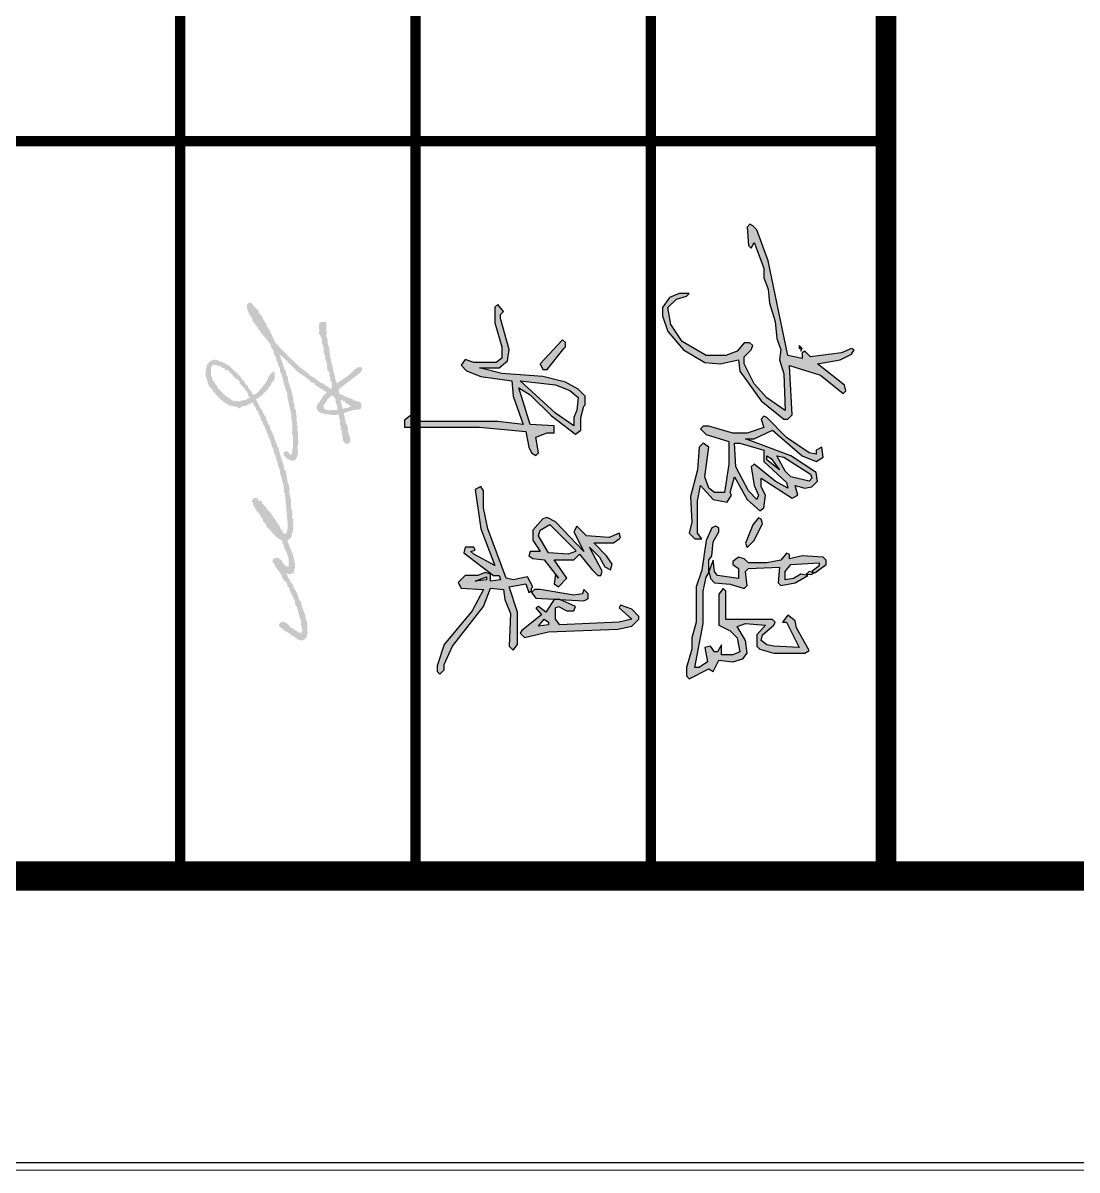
# Model space of a CAD drawing. Extents: x -812054 to 22247, y -644080 to 1003627.
# Drawn here: x -157098 to -156202, y -234941 to -233966 of the extents above; entities that cross this region are included whole.
import ezdxf

# ---------------------------------------------------------------- set-up
doc = ezdxf.new("R2010")
doc.units = 0
doc.header["$LTSCALE"] = 1000
doc.layers.get('0').update_dxf_attribs({"linetype": 'CONTINUOUS'})
doc.layers.add('yichutu', color=7, linetype='CONTINUOUS', true_color=0xffffff)
doc.layers.add('图框', color=9, linetype='CONTINUOUS', lineweight=18)

# ---------------------------------------------------------------- blocks, each defined once
blk = doc.blocks.new('ljc')
at = {"linetype": 'Continuous'}
h = blk.add_hatch(color=0, dxfattribs=at)
h.paths.add_polyline_path([(2022.82, 1567.67), (2018.82, 1563.67), (2019.82, 1561.67), (2023.82, 1561.67), (2021.82, 1551.67), (1954.82, 1537.67), (1932.82, 1529.67), (1929.82, 1526.67), (1928.82, 1524.67), (1930.82, 1522.67), (1943.82, 1523.67), (1945.82, 1525.67), (1941.82, 1527.67), (1959.82, 1534.67), (1966.82, 1534.67), (1974.82, 1537.67), (1984.82, 1538.67), (1997.82, 1542.67), (2009.82, 1543.67), (2017.82, 1546.67), (2024.82, 1545.67), (2034.82, 1548.67), (2060.82, 1549.67), (2051.82, 1536.67), (2041.82, 1527.67), (2027.82, 1520.67), (2022.82, 1520.67), (2017.82, 1525.67), (2014.82, 1526.67), (2012.82, 1524.67), (2012.82, 1520.67), (2018.82, 1515.67), (2021.82, 1507.67), (2021.82, 1493.67), (2011.82, 1476.67), (1999.82, 1468.67), (1987.82, 1466.67), (1981.82, 1472.67), (1979.82, 1479.67), (1977.82, 1481.67), (1977.82, 1474.67), (1980.82, 1467.67), (1987.82, 1462.67), (1993.82, 1462.67), (2004.82, 1466.67), (2017.82, 1477.67), (2026.82, 1492.67), (2027.82, 1503.67), (2024.82, 1516.67), (2032.82, 1517.67), (2053.82, 1532.67), (2066.82, 1548.67), (2066.82, 1551.67), (2063.82, 1554.67), (2028.82, 1552.67), (2035.82, 1574.67), (2048.82, 1590.67), (2046.82, 1592.67), (2042.82, 1591.67), (2027.82, 1572.67), (2024.82, 1588.67), (2020.82, 1596.67), (2017.82, 1598.67), (2016.82, 1596.67), (2019.82, 1589.67)])
h.paths.add_polyline_path([(2080.82, 1521.67), (2080.82, 1527.67), (2074.82, 1540.67), (2092.82, 1561.67), (2096.82, 1571.67), (2093.82, 1576.67), (2086.82, 1575.67), (2088.82, 1571.67), (2091.82, 1571.67), (2090.82, 1566.67), (2079.82, 1550.67), (2065.82, 1536.67), (2064.82, 1534.67), (2066.82, 1532.67), (2072.82, 1534.67), (2076.82, 1522.67), (2076.82, 1512.67), (2071.82, 1495.67), (2071.82, 1491.67), (2073.82, 1489.67), (2077.82, 1493.67), (2082.82, 1509.67), (2098.82, 1509.67), (2118.82, 1506.67), (2118.82, 1499.67), (2115.82, 1495.67), (2107.82, 1492.67), (2086.82, 1495.67), (2083.82, 1491.67), (2086.82, 1488.67), (2102.82, 1487.67), (2121.82, 1482.67), (2139.82, 1483.67), (2147.82, 1481.67), (2151.82, 1485.67), (2151.82, 1490.67), (2147.82, 1487.67), (2124.82, 1487.67), (2113.82, 1489.67), (2123.82, 1498.67), (2125.82, 1508.67), (2120.82, 1511.67), (2118.82, 1510.67), (2107.82, 1513.67), (2123.82, 1522.67), (2131.82, 1531.67), (2129.82, 1534.67), (2120.82, 1535.67), (2114.82, 1532.67), (2108.82, 1532.67), (2122.82, 1554.67), (2120.82, 1558.67), (2113.82, 1556.67), (2115.82, 1563.67), (2114.82, 1568.67), (2110.82, 1572.67), (2104.82, 1571.67), (2092.82, 1553.67)])
h.paths.add_polyline_path([(2088.82, 1534.67), (2096.82, 1534.67), (2111.82, 1550.67), (2115.82, 1551.67), (2110.82, 1542.67), (2098.82, 1527.67), (2100.82, 1525.67), (2113.82, 1527.67), (2120.82, 1530.67), (2123.82, 1529.67), (2117.82, 1523.67), (2100.82, 1514.67), (2083.82, 1513.67), (2083.82, 1517.67)], flags=16)
h.paths.add_polyline_path([(2092.82, 1536.67), (2094.82, 1539.67), (2102.82, 1545.67), (2095.82, 1536.67)], flags=16)
h.paths.add_polyline_path([(2092.82, 1543.67), (2093.82, 1548.67), (2105.82, 1567.67), (2108.82, 1568.67), (2110.82, 1566.67), (2107.82, 1553.67), (2103.82, 1549.67)], flags=16)
h.paths.add_polyline_path([(2140.82, 1533.67), (2137.82, 1532.67), (2136.82, 1530.67), (2141.82, 1526.67), (2154.82, 1521.67), (2157.82, 1522.67), (2152.82, 1527.67)])
h.paths.add_polyline_path([(2174.82, 1521.67), (2172.82, 1523.67), (2171.82, 1545.67), (2182.82, 1544.67), (2184.82, 1546.67), (2182.82, 1556.67), (2177.82, 1565.67), (2176.82, 1560.67), (2179.82, 1555.67), (2180.82, 1549.67), (2174.82, 1549.67), (2169.82, 1553.67), (2168.82, 1573.67), (2170.82, 1573.67), (2174.82, 1568.67), (2175.82, 1570.67), (2169.82, 1578.67), (2166.82, 1578.67), (2164.82, 1576.67), (2163.82, 1561.67), (2165.82, 1552.67), (2162.82, 1552.67), (2161.82, 1550.67), (2166.82, 1546.67), (2168.82, 1536.67), (2168.82, 1523.67), (2165.82, 1520.67), (2164.82, 1516.67), (2167.82, 1512.67), (2169.82, 1512.67), (2172.82, 1516.67), (2179.82, 1516.67), (2177.82, 1501.67), (2174.82, 1499.67), (2166.82, 1498.67), (2174.82, 1495.67), (2179.82, 1496.67), (2182.82, 1499.67), (2183.82, 1510.67), (2186.82, 1520.67), (2184.82, 1522.67)])
h.paths.add_polyline_path([(2232.82, 1541.67), (2232.82, 1563.67), (2230.82, 1566.67), (2214.82, 1557.67), (2209.82, 1556.67), (2205.82, 1551.67), (2210.82, 1547.67), (2210.82, 1550.67), (2228.82, 1559.67), (2227.82, 1541.67), (2226.82, 1536.67), (2223.82, 1532.67), (2219.82, 1533.67), (2212.82, 1541.67), (2210.82, 1542.67), (2208.82, 1540.67), (2208.82, 1507.67), (2188.82, 1507.67), (2186.82, 1505.67), (2190.82, 1502.67), (2212.82, 1502.67), (2216.82, 1510.67), (2221.82, 1515.67), (2231.82, 1517.67), (2233.82, 1512.67), (2233.82, 1504.67), (2226.82, 1504.67), (2231.82, 1501.67), (2231.82, 1499.67), (2227.82, 1496.67), (2228.82, 1492.67), (2238.82, 1494.67), (2242.82, 1488.67), (2242.82, 1485.67), (2211.82, 1491.67), (2188.82, 1491.67), (2178.82, 1493.67), (2175.82, 1495.67), (2166.82, 1495.67), (2163.82, 1497.67), (2153.82, 1498.67), (2146.82, 1502.67), (2143.82, 1502.67), (2142.82, 1500.67), (2143.82, 1497.67), (2152.82, 1493.67), (2173.82, 1490.67), (2185.82, 1486.67), (2210.82, 1486.67), (2221.82, 1483.67), (2229.82, 1483.67), (2242.82, 1479.67), (2248.82, 1479.67), (2250.82, 1481.67), (2243.82, 1495.67), (2245.82, 1498.67), (2237.82, 1502.67), (2238.82, 1512.67), (2236.82, 1519.67), (2232.82, 1522.67), (2223.82, 1521.67), (2213.82, 1515.67), (2211.82, 1521.67), (2212.82, 1535.67), (2219.82, 1529.67), (2227.82, 1529.67), (2229.82, 1531.67)])
at = {"color": 0, "linetype": 'Continuous'}
for points in [[(1929.82, 1526.67), (1928.82, 1524.67), (1930.82, 1522.67), (1943.82, 1523.67), (1945.82, 1525.67), (1941.82, 1527.67), (1959.82, 1534.67), (1966.82, 1534.67), (1974.82, 1537.67), (1984.82, 1538.67), (1997.82, 1542.67), (2009.82, 1543.67), (2017.82, 1546.67), (2024.82, 1545.67), (2034.82, 1548.67), (2060.82, 1549.67), (2051.82, 1536.67), (2041.82, 1527.67), (2027.82, 1520.67), (2022.82, 1520.67), (2017.82, 1525.67), (2014.82, 1526.67), (2012.82, 1524.67), (2012.82, 1520.67), (2018.82, 1515.67), (2021.82, 1507.67), (2021.82, 1493.67), (2011.82, 1476.67), (1999.82, 1468.67), (1987.82, 1466.67), (1981.82, 1472.67), (1979.82, 1479.67), (1977.82, 1481.67), (1977.82, 1474.67), (1980.82, 1467.67), (1987.82, 1462.67), (1993.82, 1462.67), (2004.82, 1466.67), (2017.82, 1477.67), (2026.82, 1492.67), (2027.82, 1503.67), (2024.82, 1516.67), (2032.82, 1517.67), (2053.82, 1532.67), (2066.82, 1548.67), (2066.82, 1551.67), (2063.82, 1554.67), (2028.82, 1552.67), (2035.82, 1574.67), (2048.82, 1590.67), (2046.82, 1592.67), (2042.82, 1591.67), (2027.82, 1572.67), (2024.82, 1588.67), (2020.82, 1596.67), (2017.82, 1598.67), (2016.82, 1596.67), (2019.82, 1589.67), (2022.82, 1567.67), (2018.82, 1563.67), (2019.82, 1561.67), (2023.82, 1561.67), (2021.82, 1551.67), (1954.82, 1537.67), (1932.82, 1529.67), (1929.82, 1526.67)], [(2162.82, 1552.67), (2161.82, 1550.67), (2166.82, 1546.67), (2168.82, 1536.67), (2168.82, 1523.67), (2165.82, 1520.67), (2164.82, 1516.67), (2167.82, 1512.67), (2169.82, 1512.67), (2172.82, 1516.67), (2179.82, 1516.67), (2177.82, 1501.67), (2174.82, 1499.67), (2166.82, 1498.67), (2174.82, 1495.67), (2179.82, 1496.67), (2182.82, 1499.67), (2183.82, 1510.67), (2186.82, 1520.67), (2184.82, 1522.67), (2174.82, 1521.67), (2172.82, 1523.67), (2171.82, 1545.67), (2182.82, 1544.67), (2184.82, 1546.67), (2182.82, 1556.67), (2177.82, 1565.67), (2176.82, 1560.67), (2179.82, 1555.67), (2180.82, 1549.67), (2174.82, 1549.67), (2169.82, 1553.67), (2168.82, 1573.67), (2170.82, 1573.67), (2174.82, 1568.67), (2175.82, 1570.67), (2169.82, 1578.67), (2166.82, 1578.67), (2164.82, 1576.67), (2163.82, 1561.67), (2165.82, 1552.67), (2162.82, 1552.67)], [(2065.82, 1536.67), (2064.82, 1534.67), (2066.82, 1532.67), (2072.82, 1534.67), (2076.82, 1522.67), (2076.82, 1512.67), (2071.82, 1495.67), (2071.82, 1491.67), (2073.82, 1489.67), (2077.82, 1493.67), (2082.82, 1509.67), (2098.82, 1509.67), (2118.82, 1506.67), (2118.82, 1499.67), (2115.82, 1495.67), (2107.82, 1492.67), (2086.82, 1495.67), (2083.82, 1491.67), (2086.82, 1488.67), (2102.82, 1487.67), (2121.82, 1482.67), (2139.82, 1483.67), (2147.82, 1481.67), (2151.82, 1485.67), (2151.82, 1490.67), (2147.82, 1487.67), (2124.82, 1487.67), (2113.82, 1489.67), (2123.82, 1498.67), (2125.82, 1508.67), (2120.82, 1511.67), (2118.82, 1510.67), (2107.82, 1513.67), (2123.82, 1522.67), (2131.82, 1531.67), (2129.82, 1534.67), (2120.82, 1535.67), (2114.82, 1532.67), (2108.82, 1532.67), (2122.82, 1554.67), (2120.82, 1558.67), (2113.82, 1556.67), (2115.82, 1563.67), (2114.82, 1568.67), (2110.82, 1572.67), (2104.82, 1571.67), (2092.82, 1553.67), (2080.82, 1521.67), (2080.82, 1527.67), (2074.82, 1540.67), (2092.82, 1561.67), (2096.82, 1571.67), (2093.82, 1576.67), (2086.82, 1575.67), (2088.82, 1571.67), (2091.82, 1571.67), (2090.82, 1566.67), (2079.82, 1550.67), (2065.82, 1536.67)], [(2176.82, 1568.67), (2175.82, 1569.67), (2174.82, 1566.67), (2176.82, 1564.67), (2176.82, 1568.67)], [(2016.82, 1561.67), (2015.82, 1560.67), (2018.82, 1560.67), (2016.82, 1561.67)], [(2092.82, 1543.67), (2093.82, 1548.67), (2105.82, 1567.67), (2108.82, 1568.67), (2110.82, 1566.67), (2107.82, 1553.67), (2103.82, 1549.67), (2092.82, 1543.67)], [(2143.82, 1502.67), (2142.82, 1500.67), (2143.82, 1497.67), (2152.82, 1493.67), (2173.82, 1490.67), (2185.82, 1486.67), (2210.82, 1486.67), (2221.82, 1483.67), (2229.82, 1483.67), (2242.82, 1479.67), (2248.82, 1479.67), (2250.82, 1481.67), (2243.82, 1495.67), (2245.82, 1498.67), (2237.82, 1502.67), (2238.82, 1512.67), (2236.82, 1519.67), (2232.82, 1522.67), (2223.82, 1521.67), (2213.82, 1515.67), (2211.82, 1521.67), (2212.82, 1535.67), (2219.82, 1529.67), (2227.82, 1529.67), (2229.82, 1531.67), (2232.82, 1541.67), (2232.82, 1563.67), (2230.82, 1566.67), (2214.82, 1557.67), (2209.82, 1556.67), (2205.82, 1551.67), (2210.82, 1547.67), (2210.82, 1550.67), (2228.82, 1559.67), (2227.82, 1541.67), (2226.82, 1536.67), (2223.82, 1532.67), (2219.82, 1533.67), (2212.82, 1541.67), (2210.82, 1542.67), (2208.82, 1540.67), (2208.82, 1507.67), (2188.82, 1507.67), (2186.82, 1505.67), (2190.82, 1502.67), (2212.82, 1502.67), (2216.82, 1510.67), (2221.82, 1515.67), (2231.82, 1517.67), (2233.82, 1512.67), (2233.82, 1504.67), (2226.82, 1504.67), (2231.82, 1501.67), (2231.82, 1499.67), (2227.82, 1496.67), (2228.82, 1492.67), (2238.82, 1494.67), (2242.82, 1488.67), (2242.82, 1485.67), (2211.82, 1491.67), (2188.82, 1491.67), (2178.82, 1493.67), (2175.82, 1495.67), (2166.82, 1495.67), (2163.82, 1497.67), (2153.82, 1498.67), (2146.82, 1502.67), (2143.82, 1502.67)], [(2015.82, 1560.67), (2014.82, 1559.67), (2016.82, 1559.67), (2015.82, 1560.67)], [(2083.82, 1513.67), (2083.82, 1517.67), (2088.82, 1534.67), (2096.82, 1534.67), (2111.82, 1550.67), (2115.82, 1551.67), (2110.82, 1542.67), (2098.82, 1527.67), (2100.82, 1525.67), (2113.82, 1527.67), (2120.82, 1530.67), (2123.82, 1529.67), (2117.82, 1523.67), (2100.82, 1514.67), (2083.82, 1513.67)], [(2092.82, 1536.67), (2094.82, 1539.67), (2102.82, 1545.67), (2095.82, 1536.67), (2092.82, 1536.67)], [(2137.82, 1532.67), (2136.82, 1530.67), (2141.82, 1526.67), (2154.82, 1521.67), (2157.82, 1522.67), (2152.82, 1527.67), (2140.82, 1533.67), (2137.82, 1532.67)]]:
    blk.add_lwpolyline(points, dxfattribs=at)
blk = doc.blocks.new('A$C6AF37BC7')
h = blk.add_hatch(color=256)
h.paths.add_polyline_path([(660, -48), (672, -48), (678, -96)], flags=16)
h.paths.add_polyline_path([(708, 144), (702, 150), (660, 126), (672, 66), (666, 36), (456, -42), (366, -60), (294, -60), (276, -72), (288, -96), (456, -72), (612, -12), (564, -102), (552, -114), (546, -96), (534, -102), (534, -138), (558, -144), (654, -18), (654, 6), (672, 12), (678, -30), (648, -30), (642, -54), (654, -84), (654, -138), (684, -168), (708, -156), (714, -60), (804, -108), (948, -228), (1038, -258), (1062, -258), (1074, -246), (1056, -228), (1032, -228), (954, -192), (786, -60), (708, -30), (714, 24), (756, 30), (816, 54), (954, 48), (972, 66), (948, 84), (810, 84), (702, 48), (690, 120), (726, 132), (720, 144)])
h.paths.add_polyline_path([(852, 216), (864, 216), (870, 174), (840, 198)], flags=16)
h.paths.add_polyline_path([(-312, 282), (-318, 288), (-336, 288), (-348, 276), (-246, 180), (-222, 192), (-222, 210)], flags=17)
h.paths.add_polyline_path([(546, 330), (552, 330), (564, 300), (558, 216), (486, 174), (462, 180), (438, 222)], flags=16)
h.paths.add_polyline_path([(-102, 342), (-48, 336), (-18, 324), (18, 324), (-36, 246), (-174, 96), (-156, 246), (-132, 306)], flags=16)
h.paths.add_polyline_path([(-66, 366), (-72, 372), (-108, 372), (-138, 342), (-168, 288), (-192, 192), (-204, 18), (-228, -78), (-228, 6), (-258, 42), (-306, 48), (-438, 12), (-456, 12), (-468, 24), (-498, 0), (-486, -12), (-420, -12), (-318, 18), (-270, 18), (-252, -6), (-252, -102), (-264, -138), (-240, -156), (-216, -132), (-192, -72), (-174, 60), (-108, 66), (12, 108), (0, 0), (0, -366), (-18, -342), (-24, -372), (-6, -396), (24, -396), (24, -78), (42, 120), (108, 132), (132, 144), (144, 162), (132, 174), (66, 162), (48, 210), (48, 240), (18, 240), (12, 138), (-144, 90), (-114, 138), (-24, 228), (54, 330), (36, 354), (-18, 354)])
h.paths.add_polyline_path([(756, 378), (750, 384), (732, 384), (714, 366), (732, 360), (738, 324), (714, 180), (714, 156), (726, 144), (750, 162), (762, 366)])
h.paths.add_polyline_path([(498, 516), (492, 522), (474, 516), (492, 474), (486, 378), (444, 336), (468, 324), (552, 366), (426, 246), (408, 210), (414, 192), (462, 150), (504, 150), (552, 180), (552, 138), (570, 132), (582, 150), (588, 198), (666, 258), (648, 246), (690, 240), (702, 258), (666, 294), (588, 240), (588, 324), (564, 348), (630, 402), (654, 426), (654, 438), (636, 444), (534, 390), (576, 432), (618, 456), (630, 480), (606, 486), (570, 462), (516, 408), (516, 492)])
h.paths.add_polyline_path([(846, 594), (840, 600), (828, 600), (798, 570), (780, 522), (792, 516), (840, 570), (852, 516), (864, 264), (840, 246), (792, 246), (786, 258), (804, 294), (804, 324), (786, 330), (756, 264), (756, 240), (810, 204), (786, 174), (792, 162), (822, 186), (888, 102), (900, 96), (918, 114), (894, 216), (882, 510), (870, 570)])
at = {"linetype": 'Continuous'}
for points in [[(846, 594), (840, 600), (828, 600), (798, 570), (780, 522), (792, 516), (840, 570), (852, 516), (864, 264), (840, 246), (792, 246), (786, 258), (804, 294), (804, 324), (786, 330), (756, 264), (756, 240), (810, 204), (786, 174), (792, 162), (822, 186), (888, 102), (900, 96), (918, 114), (894, 216), (882, 510), (870, 570), (846, 594)], [(498, 516), (492, 522), (474, 516), (492, 474), (486, 378), (444, 336), (468, 324), (552, 366), (426, 246), (408, 210), (414, 192), (462, 150), (504, 150), (552, 180), (552, 138), (570, 132), (582, 150), (588, 198), (666, 258), (648, 246), (690, 240), (702, 258), (666, 294), (588, 240), (588, 324), (564, 348), (630, 402), (654, 426), (654, 438), (636, 444), (534, 390), (576, 432), (618, 456), (630, 480), (606, 486), (570, 462), (516, 408), (516, 492), (498, 516)], [(-66, 366), (-72, 372), (-108, 372), (-138, 342), (-168, 288), (-192, 192), (-204, 18), (-228, -78), (-228, 6), (-258, 42), (-306, 48), (-438, 12), (-456, 12), (-468, 24), (-498, 0), (-486, -12), (-420, -12), (-318, 18), (-270, 18), (-252, -6), (-252, -102), (-264, -138), (-240, -156), (-216, -132), (-192, -72), (-174, 60), (-108, 66), (12, 108), (0, 0), (0, -366), (-18, -342), (-24, -372), (-6, -396), (24, -396), (24, -78), (42, 120), (108, 132), (132, 144), (144, 162), (132, 174), (66, 162), (48, 210), (48, 240), (18, 240), (12, 138), (-144, 90), (-114, 138), (-24, 228), (54, 330), (36, 354), (-18, 354), (-66, 366)], [(-102, 342), (-48, 336), (-18, 324), (18, 324), (-36, 246), (-174, 96), (-156, 246), (-132, 306), (-102, 342)], [(756, 378), (750, 384), (732, 384), (714, 366), (732, 360), (738, 324), (714, 180), (714, 156), (726, 144), (750, 162), (762, 366), (756, 378)], [(546, 330), (552, 330), (564, 300), (558, 216), (486, 174), (462, 180), (438, 222), (546, 330)], [(-312, 282), (-318, 288), (-336, 288), (-348, 276), (-246, 180), (-222, 192), (-222, 210), (-312, 282)], [(852, 216), (864, 216), (870, 174), (840, 198), (852, 216)], [(708, 144), (702, 150), (660, 126), (672, 66), (666, 36), (456, -42), (366, -60), (294, -60), (276, -72), (288, -96), (456, -72), (612, -12), (564, -102), (552, -114), (546, -96), (534, -102), (534, -138), (558, -144), (654, -18), (654, 6), (672, 12), (678, -30), (648, -30), (642, -54), (654, -84), (654, -138), (684, -168), (708, -156), (714, -60), (804, -108), (948, -228), (1038, -258), (1062, -258), (1074, -246), (1056, -228), (1032, -228), (954, -192), (786, -60), (708, -30), (714, 24), (756, 30), (816, 54), (954, 48), (972, 66), (948, 84), (810, 84), (702, 48), (690, 120), (726, 132), (720, 144), (708, 144)], [(660, -48), (672, -48), (678, -96), (660, -48)]]:
    blk.add_lwpolyline(points, dxfattribs=at)
blk = doc.blocks.new('GFDDDDRG')
at = {"linetype": 'Continuous'}
h = blk.add_hatch(color=0, dxfattribs=at)
h.dxf.hatch_style = 1
h.paths.add_polyline_path([(899782.5, -158689.7), (899784.9, -158689.7), (899787.3, -158692.1), (899788.9, -158691.3), (899791.3, -158694.5), (899800.9, -158700.9), (899786.5, -158704.9)], flags=16)
h.paths.add_polyline_path([(899767.3, -158682.5), (899769.7, -158682.5), (899773.7, -158686.5), (899773.7, -158690.5), (899776.9, -158700.9), (899776.9, -158706.5), (899761.7, -158707.3), (899756.1, -158705.7), (899754.5, -158704.1), (899753.7, -158699.3), (899760.9, -158688.1)], flags=16)
h.paths.add_polyline_path([(899566.5, -158629.7), (899578.5, -158632.1), (899581.7, -158635.3), (899584.9, -158635.3), (899586.5, -158638.5), (899592.9, -158640.1), (899593.7, -158642.5), (899599.3, -158647.3), (899600.9, -158650.5), (899610.5, -158657.7), (899611.3, -158661.7), (899617.7, -158668.1), (899620.1, -158672.9), (899624.1, -158676.1), (899625.7, -158682.5), (899628.1, -158684.9), (899628.1, -158686.5), (899624.9, -158687.3), (899622.5, -158689.7), (899615.3, -158690.5), (899612.1, -158692.1), (899600.1, -158691.3), (899582.5, -158679.3), (899582.5, -158677.7), (899572.9, -158668.1), (899572.9, -158666.5), (899564.9, -158655.3), (899564.9, -158652.1), (899562.5, -158648.9), (899562.5, -158633.7)], flags=16)
h.paths.add_polyline_path([(899570.5, -158621.7), (899569.7, -158620.9), (899561.7, -158623.3), (899556.1, -158628.9), (899553.7, -158636.9), (899552.9, -158649.7), (899554.5, -158651.3), (899557.7, -158663.3), (899560.9, -158668.9), (899564.1, -158671.3), (899565.7, -158675.3), (899570.5, -158679.3), (899569.7, -158680.9), (899572.1, -158681.7), (899580.1, -158690.5), (899581.7, -158690.5), (899584.9, -158693.7), (899594.5, -158699.3), (899606.5, -158701.7), (899610.5, -158704.1), (899614.5, -158700.9), (899623.3, -158699.3), (899624.9, -158697.7), (899628.9, -158696.9), (899631.3, -158694.5), (899633.7, -158694.5), (899633.7, -158696.9), (899637.7, -158701.7), (899640.1, -158708.1), (899643.3, -158710.5), (899643.3, -158713.7), (899645.7, -158716.9), (899648.1, -158725.7), (899650.5, -158727.3), (899650.5, -158729.7), (899654.5, -158736.9), (899654.5, -158740.1), (899656.1, -158740.9), (899656.9, -158744.9), (899660.1, -158749.7), (899660.1, -158752.9), (899662.5, -158756.1), (899666.5, -158770.5), (899668.1, -158772.1), (899669.7, -158780.1), (899672.1, -158784.1), (899672.1, -158787.3), (899676.1, -158797.7), (899676.1, -158801.7), (899680.1, -158809.7), (899679.3, -158813.7), (899681.7, -158818.5), (899683.3, -158828.1), (899684.9, -158829.7), (899684.1, -158832.1), (899685.7, -158834.5), (899686.5, -158845.7), (899688.1, -158848.9), (899692.9, -158903.3), (899692.1, -158912.1), (899690.5, -158916.1), (899688.1, -158917.7), (899684.9, -158916.1), (899684.1, -158912.9), (899680.9, -158909.7), (899679.3, -158904.9), (899662.5, -158880.1), (899658.5, -158876.9), (899656.1, -158872.1), (899652.1, -158868.9), (899652.1, -158867.3), (899648.9, -158865.7), (899648.9, -158862.5), (899647.3, -158860.9), (899645.7, -158862.5), (899640.1, -158856.1), (899635.3, -158856.9), (899631.3, -158861.7), (899633.7, -158864.9), (899633.7, -158868.1), (899636.9, -158872.1), (899637.7, -158875.3), (899646.5, -158886.5), (899648.1, -158890.5), (899650.5, -158892.1), (899650.5, -158895.3), (899655.3, -158900.9), (899656.1, -158904.1), (899673.7, -158923.3), (899680.9, -158927.3), (899684.1, -158930.5), (899683.3, -158932.9), (899685.7, -158935.3), (899687.3, -158942.5), (899688.9, -158943.3), (899688.9, -158946.5), (899691.3, -158949.7), (899694.5, -158960.9), (899694.5, -158973.7), (899689.7, -158972.1), (899685.7, -158968.9), (899682.5, -158962.5), (899675.3, -158957.7), (899668.9, -158959.3), (899667.3, -158962.5), (899667.3, -158966.5), (899670.5, -158968.9), (899670.5, -158971.3), (899682.5, -158988.1), (899684.1, -158993.7), (899691.3, -159000.9), (899692.9, -159007.3), (899696.1, -159009.7), (899695.3, -159011.3), (899704.9, -159032.1), (899704.9, -159035.3), (899709.7, -159045.7), (899713.7, -159061.7), (899715.3, -159063.3), (899715.3, -159072.1), (899717.7, -159080.1), (899716.1, -159085.7), (899712.1, -159085.7), (899707.3, -159081.7), (899704.9, -159081.7), (899701.7, -159078.5), (899697.7, -159076.9), (899694.5, -159072.1), (899685.7, -159066.5), (899680.9, -159068.1), (899677.7, -159071.3), (899678.5, -159074.5), (899688.9, -159083.3), (899694.5, -159085.7), (899700.9, -159091.3), (899702.5, -159091.3), (899705.7, -159094.5), (899712.9, -159098.5), (899719.3, -159098.5), (899724.9, -159093.7), (899726.5, -159086.5), (899725.7, -159067.3), (899722.5, -159060.9), (899723.3, -159056.9), (899716.9, -159041.7), (899715.3, -159032.9), (899712.1, -159029.7), (899708.9, -159018.5), (899702.5, -159008.1), (899701.7, -159004.1), (899696.9, -158998.5), (899696.9, -158996.1), (899694.5, -158993.7), (899690.5, -158984.1), (899695.3, -158986.5), (899703.3, -158983.3), (899703.3, -158978.5), (899704.9, -158976.1), (899704.9, -158968.1), (899700.9, -158949.7), (899697.7, -158944.1), (899692.1, -158928.1), (899696.9, -158925.7), (899700.1, -158919.3), (899699.3, -158916.1), (899701.7, -158914.5), (899702.5, -158904.9), (899701.7, -158892.1), (899700.1, -158889.7), (899700.9, -158881.7), (899700.1, -158876.1), (899698.5, -158873.7), (899698.5, -158859.3), (899696.9, -158854.5), (899697.7, -158852.9), (899695.3, -158849.7), (899696.1, -158841.7), (899694.5, -158833.7), (899692.9, -158831.3), (899689.7, -158811.3), (899687.3, -158809.7), (899685.7, -158799.3), (899680.9, -158786.5), (899676.9, -158770.5), (899674.5, -158768.1), (899675.3, -158766.5), (899670.5, -158756.9), (899669.7, -158752.1), (899662.5, -158736.9), (899662.5, -158734.5), (899658.5, -158728.9), (899658.5, -158726.5), (899656.1, -158723.3), (899656.1, -158720.1), (899650.5, -158711.3), (899649.7, -158707.3), (899645.7, -158703.3), (899645.7, -158700.9), (899643.3, -158699.3), (899643.3, -158696.9), (899638.5, -158688.9), (899647.3, -158683.3), (899656.9, -158673.7), (899664.1, -158664.1), (899665.7, -158660.1), (899670.5, -158655.3), (899670.5, -158642.5), (899668.9, -158640.9), (899662.5, -158646.5), (899657.7, -158655.3), (899657.7, -158657.7), (899643.3, -158675.3), (899636.1, -158680.9), (899633.7, -158680.9), (899630.5, -158674.5), (899625.7, -158668.9), (899624.9, -158665.7), (899620.9, -158662.5), (899619.3, -158658.5), (899614.5, -158654.5), (899612.9, -158650.5), (899592.9, -158631.3), (899580.9, -158624.9), (899577.7, -158624.9), (899575.3, -158622.5)])
h.paths.add_polyline_path([(899631.3, -158524.9), (899630.5, -158524.1), (899626.5, -158524.1), (899623.3, -158528.1), (899624.1, -158536.9), (899629.7, -158548.1), (899632.1, -158549.7), (899632.9, -158555.3), (899636.9, -158559.3), (899637.7, -158562.5), (899641.7, -158565.7), (899643.3, -158570.5), (899646.5, -158572.1), (899646.5, -158574.5), (899660.1, -158590.5), (899660.1, -158592.1), (899663.3, -158594.5), (899664.1, -158599.3), (899668.9, -158606.5), (899669.7, -158611.3), (899673.7, -158619.3), (899673.7, -158624.1), (899676.1, -158626.5), (899676.9, -158632.1), (899679.3, -158634.5), (899680.1, -158642.5), (899683.3, -158648.1), (899682.5, -158649.7), (899684.1, -158651.3), (899685.7, -158660.9), (899692.1, -158679.3), (899692.1, -158684.1), (899699.3, -158716.9), (899698.5, -158719.3), (899700.9, -158731.3), (899700.1, -158747.3), (899701.7, -158749.7), (899701.7, -158770.5), (899699.3, -158783.3), (899696.1, -158781.7), (899692.9, -158777.7), (899688.9, -158776.9), (899685.7, -158779.3), (899685.7, -158783.3), (899692.9, -158790.5), (899701.7, -158793.7), (899706.5, -158791.3), (899709.7, -158783.3), (899710.5, -158774.5), (899708.9, -158769.7), (899710.5, -158766.5), (899710.5, -158747.3), (899708.9, -158739.3), (899709.7, -158735.3), (899708.1, -158731.3), (899708.9, -158727.3), (899707.3, -158724.1), (899708.1, -158720.9), (899706.5, -158707.3), (899704.1, -158702.5), (899704.9, -158699.3), (899702.5, -158692.9), (899701.7, -158682.5), (899700.1, -158680.9), (899700.9, -158680.1), (899693.7, -158657.7), (899692.9, -158650.5), (899690.5, -158647.3), (899689.7, -158640.1), (899688.1, -158639.3), (899679.3, -158612.9), (899687.3, -158619.3), (899710.5, -158642.5), (899728.9, -158655.3), (899733.7, -158660.1), (899737.7, -158660.9), (899739.3, -158664.1), (899759.3, -158676.9), (899752.9, -158683.3), (899746.5, -158693.7), (899742.5, -158697.7), (899741.7, -158704.9), (899745.7, -158709.7), (899750.5, -158712.9), (899752.1, -158712.1), (899755.3, -158713.7), (899768.1, -158715.3), (899776.1, -158715.3), (899777.7, -158713.7), (899779.3, -158714.5), (899780.9, -158719.3), (899780.1, -158721.7), (899781.7, -158724.1), (899781.7, -158732.1), (899783.3, -158734.5), (899782.5, -158738.5), (899784.9, -158742.5), (899786.5, -158758.5), (899790.5, -158764.1), (899796.1, -158764.1), (899799.3, -158760.9), (899799.3, -158755.3), (899794.5, -158741.7), (899795.3, -158736.1), (899791.3, -158728.1), (899788.1, -158712.1), (899802.5, -158707.3), (899816.1, -158705.7), (899818.5, -158700.9), (899817.7, -158695.3), (899816.1, -158693.7), (899805.7, -158690.5), (899800.9, -158687.3), (899796.9, -158686.5), (899780.1, -158678.5), (899780.9, -158676.1), (899779.3, -158674.5), (899780.9, -158670.5), (899815.3, -158644.1), (899819.3, -158639.3), (899819.3, -158636.1), (899817.7, -158633.7), (899810.5, -158634.5), (899796.1, -158648.1), (899776.1, -158661.7), (899775.3, -158656.9), (899773.7, -158655.3), (899772.1, -158644.1), (899770.5, -158642.5), (899770.5, -158638.5), (899765.7, -158620.9), (899766.5, -158618.5), (899764.9, -158617.7), (899763.3, -158600.9), (899760.9, -158594.5), (899760.9, -158587.3), (899758.5, -158582.5), (899758.5, -158577.7), (899760.1, -158575.3), (899758.5, -158573.7), (899758.5, -158558.5), (899756.9, -158556.9), (899749.7, -158556.9), (899745.7, -158560.1), (899746.5, -158573.7), (899744.9, -158576.9), (899748.1, -158579.3), (899751.3, -158588.9), (899750.5, -158591.3), (899753.7, -158600.1), (899753.7, -158608.1), (899755.3, -158610.5), (899755.3, -158613.7), (899756.9, -158615.3), (899756.1, -158617.7), (899760.1, -158630.5), (899759.3, -158633.7), (899760.9, -158640.1), (899763.3, -158641.7), (899763.3, -158648.9), (899765.7, -158652.9), (899764.9, -158656.1), (899767.3, -158658.5), (899768.1, -158668.9), (899767.3, -158670.5), (899764.9, -158670.5), (899760.1, -158666.5), (899756.9, -158665.7), (899754.5, -158662.5), (899748.1, -158660.1), (899739.3, -158652.9), (899730.5, -158648.1), (899728.1, -158644.9), (899712.9, -158633.7), (899681.7, -158603.3), (899671.3, -158591.3), (899661.7, -158570.5), (899657.7, -158564.9), (899656.1, -158559.3), (899652.9, -158556.1), (899648.9, -158547.3), (899643.3, -158540.9), (899643.3, -158537.7), (899635.3, -158530.5)])
at = {"layer": '图框'}
blk.add_lwpolyline([(923309.8, -107437), (923309.8, -159999.5), (893609.8, -159999.5), (893609.8, -107437)], close=True, dxfattribs=at)
blk.add_lwpolyline([(923309.8, -107437), (923309.8, -159999.5), (893609.8, -159999.5), (893609.8, -107437)], close=True, dxfattribs=at)
at = {"layer": '图框', "const_width": 50}
blk.add_lwpolyline([(894109.8, -159499.5), (922809.8, -159499.5), (922809.8, -108687), (894109.8, -108687)], close=True, dxfattribs=at)
at = {"layer": '图框'}
for points, const_width in [([(900709.9, -159501.9), (900709.9, -156001.9)], 35), ([(900709.9, -156001.9), (900709.9, -159501.9)], 35), ([(899509.9, -156001.9), (899509.9, -159501.9)], 17.5), ([(899909.9, -156001.9), (899909.9, -159501.9)], 17.5), ([(900309.9, -156001.9), (900309.9, -159501.9)], 17.5), ([(897509.9, -158249.5), (900709.9, -158249.5)], 17.5)]:
    blk.add_lwpolyline(points, dxfattribs=dict(at, const_width=const_width))
at = {"color": 0, "linetype": 'Continuous', "xscale": 2.399999999906868, "yscale": 2.399999999906868, "zscale": 2.399999999906868, "rotation": 270}
blk.add_blockref('ljc', (896819.3, -153761.8, -39423052.8), dxfattribs=at)
at = {"xscale": 0.3999999999068677, "yscale": 0.4000000000232831, "zscale": 0.4, "rotation": 270}
blk.add_blockref('A$C6AF37BC7', (900049.8, -158726.6), dxfattribs=at)
blk = doc.blocks.new('yct-1051-594-26275-14850-25-1002.0')
at = {"layer": 'yichutu', "color": 7, "true_color": 0xffffff}
blk.add_lwpolyline([(0, 0), (0, 14850), (26275, 14850), (26275, 0)], close=True, dxfattribs=at)

msp = doc.modelspace()

# ---------------------------------------------------------------- block references
at = {"xscale": 0.5, "yscale": 0.5, "zscale": 0.5}
msp.add_blockref('GFDDDDRG', (-606719.72, -154941.4), dxfattribs=at)
at = {"layer": 'yichutu', "rotation": 270}
msp.add_blockref('yct-1051-594-26275-14850-25-1002.0', (-159914.83, -208659.88), dxfattribs=at)

doc.saveas('drawing.dxf')
